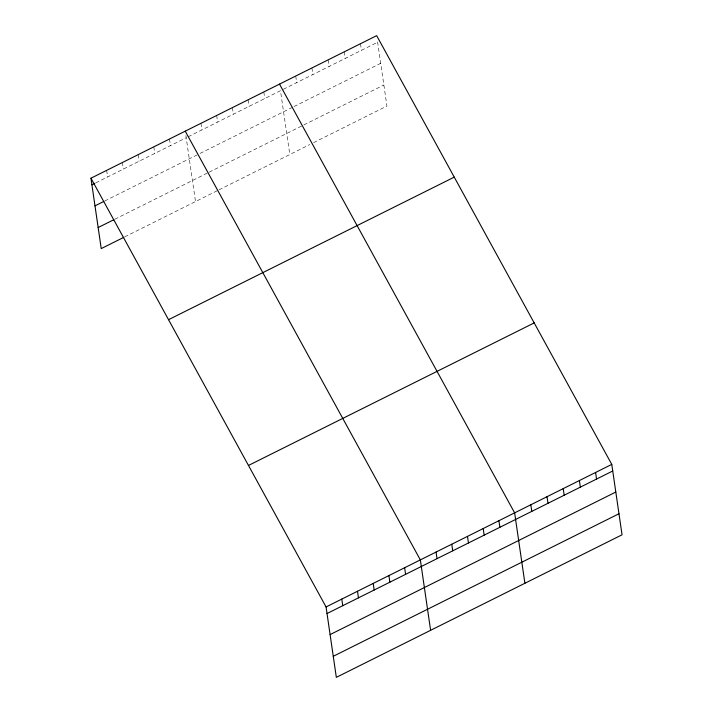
<?xml version="1.0" encoding="UTF-8"?>
<svg xmlns="http://www.w3.org/2000/svg" width="713" height="713" viewBox="0 0 713 713"><rect width="100%" height="100%" fill="white"/><g stroke="black" fill="none" stroke-linecap="round" stroke-linejoin="round"><path stroke-width="0.53" stroke-dasharray="3.56 2.67" d="M95.845 182.831L186.2 137.752M188.161 136.771L280.485 90.711L289.799 154.525M283.346 89.285L377.632 42.245M104.811 200.95L199.096 153.91M200.077 153.42L293.079 107.021M294.032 106.54L380.697 63.305M114.846 219.212L208.151 172.662M209.132 172.172L302.909 125.39M303.863 124.918L383.861 84.999M124.793 236.841L218.098 190.291M219.078 189.81L309.798 144.543M313.604 142.645L386.936 106.059L377.311 40.044M360.475 43.725L361.438 50.32M344.29 51.808L345.244 58.404M328.096 59.883L329.058 66.478M311.902 67.958L312.864 74.553M295.717 76.041L296.679 82.637M263.81 91.959L264.773 98.546M248.097 99.793L249.06 106.389M232.385 107.636L233.347 114.232M216.663 115.479L217.625 122.066M200.95 123.313L201.913 129.909M185.879 135.55L195.514 201.565M169.525 138.999L170.487 145.586M153.812 146.833L154.774 153.429M138.099 154.676L139.062 161.272M122.378 162.519L123.34 169.106M106.665 170.354L107.627 176.949"/><path stroke-width="1.07" d="M90.952 178.197L376.669 35.65L611.772 464.395L622.048 534.803L336.331 677.35L326.064 606.941L90.952 178.197L101.228 248.605L123.812 237.331M91.915 184.792L94.865 183.321M94.989 205.852L103.822 201.44M98.153 227.545L113.866 219.702M168.535 319.682L454.252 177.136M248.472 465.455L534.189 322.909M326.064 606.941L611.772 464.395M327.026 613.536L612.734 470.99M330.092 634.597L615.809 492.05M333.265 656.29L618.973 513.743M279.523 84.116L514.634 512.861L524.902 583.27M185.237 131.156L420.349 559.901L430.616 630.31M595.587 472.469L596.549 479.065M579.393 480.553L580.355 487.148M563.208 488.628L564.17 495.223M547.014 496.703L547.976 503.298M530.82 504.786L531.782 511.381M498.922 520.704L499.884 527.299M483.209 528.538L484.163 535.133M467.487 536.381L468.45 542.976M451.775 544.224L452.737 550.819M436.062 552.058L437.024 558.653M404.636 567.744L405.599 574.33M388.915 575.578L389.877 582.173M373.202 583.421L374.165 590.016M357.489 591.264L358.452 597.85M341.777 599.098L342.739 605.693"/></g></svg>
